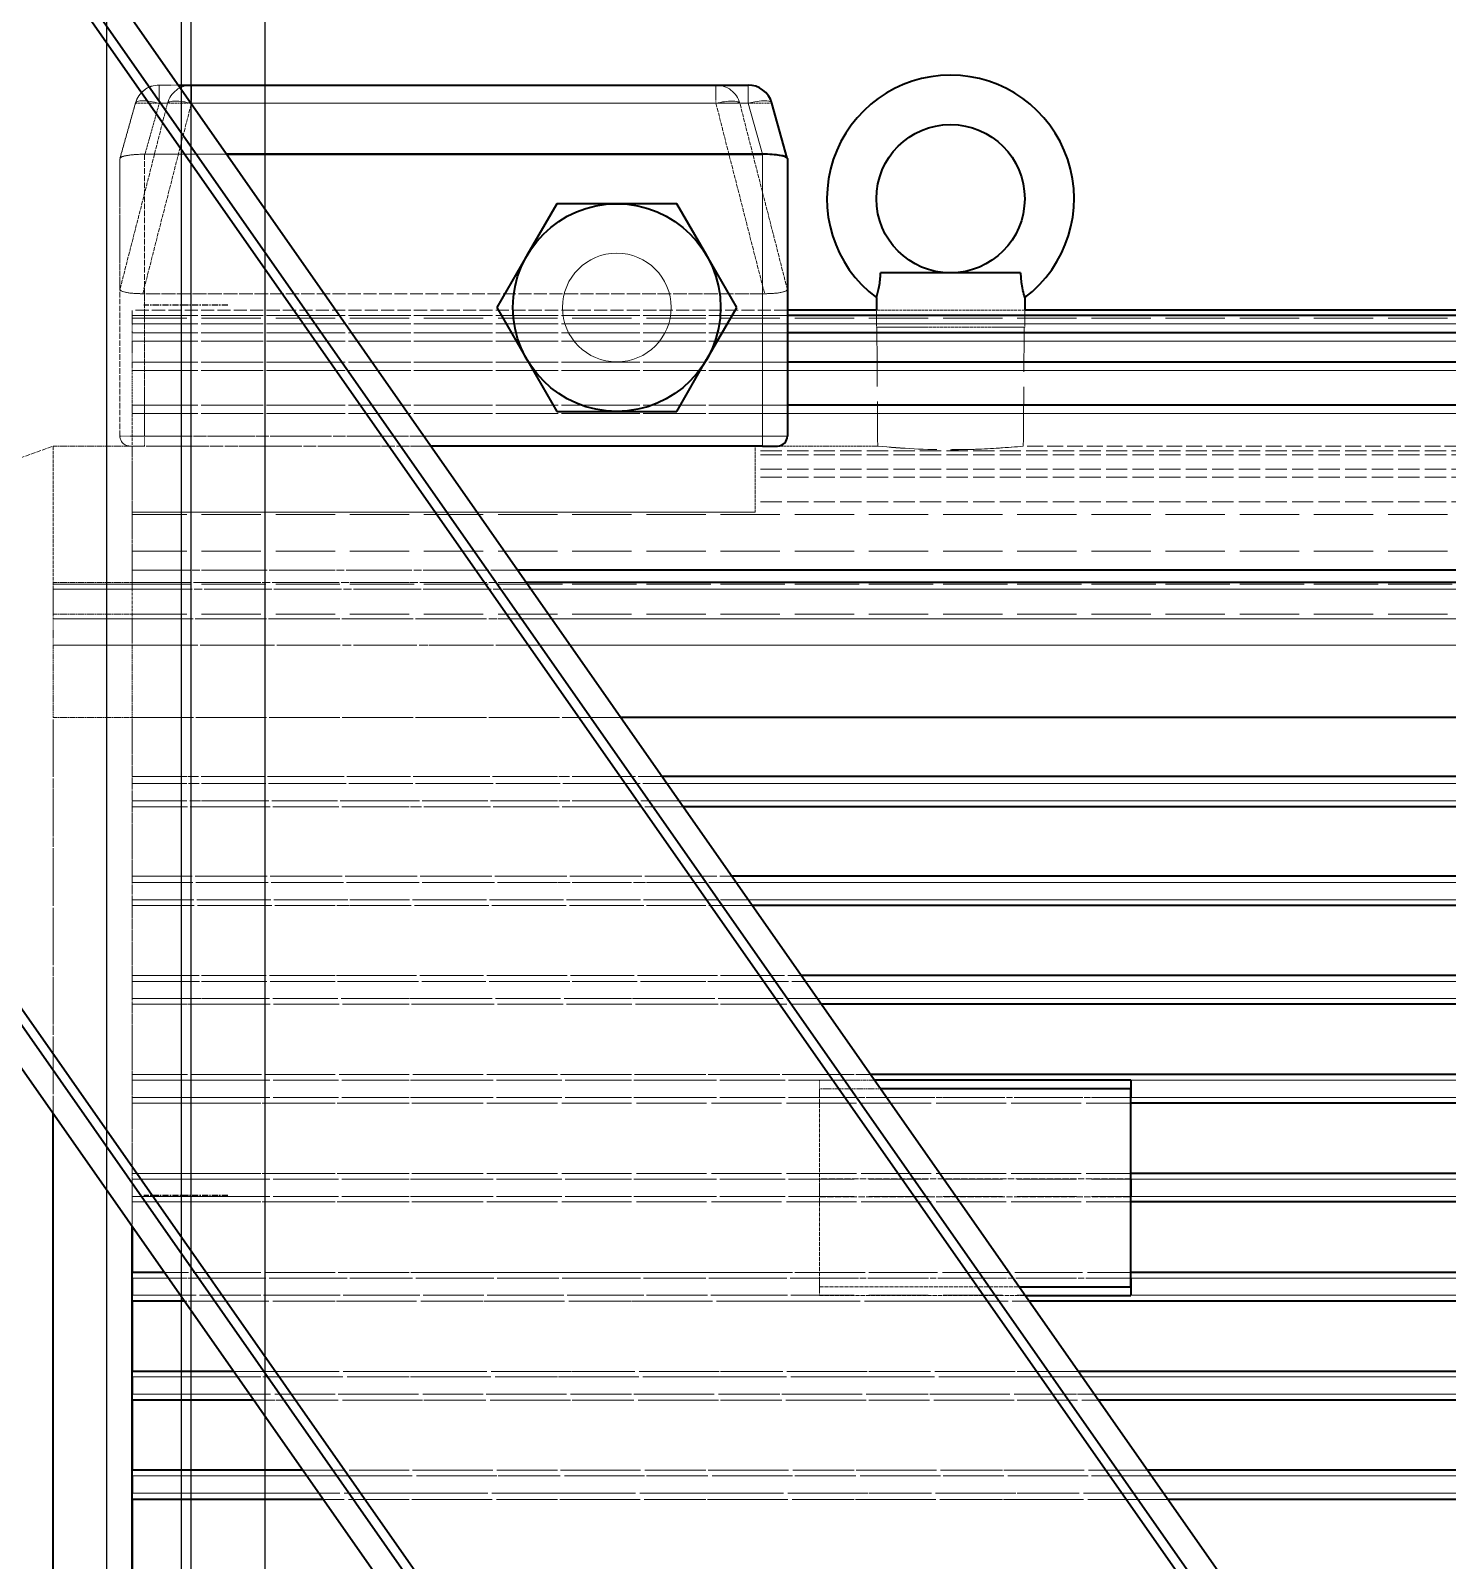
# Model space of a CAD drawing. Header units: millimetres. Extents: x 2408 to 34521, y 2746 to 25454.
# Drawn here: x 14967.6 to 15254.2, y 11499.1 to 11808.5 of the extents above; entities that cross this region are included whole.
import ezdxf

# ---------------------------------------------------------------- set-up
doc = ezdxf.new("R2010")
doc.units = ezdxf.units.MM
doc.linetypes.add('CENTER', pattern=[2, 1.25, -0.25, 0.25, -0.25])
doc.linetypes.add('DASHED', pattern=[15, 12, -3])
doc.layers.add('center', color=1, linetype='CENTER')

# ---------------------------------------------------------------- blocks, each defined once
blk = doc.blocks.new('A$C637D7238')
at = {"color": 7, "lineweight": 35}
for p, q in [((1435.36, 260), (985, 903.19)), ((1429.26, 260), (985, 894.47)), ((1426.91, 260), (985, 891.12)), ((1272.9, 260), (985, 671.17)), ((1270.56, 260), (985, 667.82)), ((1264.45, 260), (985, 659.1))]:
    blk.add_line(p, q, dxfattribs=at)
at = {"color": 7, "linetype": 'DASHED', "lineweight": 13}
for p, q in [((1429.26, 260), (985, 894.47)), ((1426.91, 260), (985, 891.12)), ((1434.15, 688.9), (1093.15, 688.9)), ((1434.15, 688.37), (1093.15, 688.37)), ((1434.15, 688.37), (1093.15, 688.37)), ((1434.15, 687.23), (1093.15, 687.23)), ((1434.15, 687.23), (1093.15, 687.23)), ((1434.15, 687.23), (1093.15, 687.23)), ((1434.15, 685.43), (1093.15, 685.43)), ((1434.15, 683.76), (1093.15, 683.76)), ((1434.15, 683.76), (1093.15, 683.76)), ((1434.15, 683.76), (1093.15, 683.76)), ((1434.15, 679.48), (1093.15, 679.48)), ((1434.15, 677.81), (1093.15, 677.81)), ((1434.15, 677.81), (1093.15, 677.81)), ((1434.15, 677.81), (1093.15, 677.81)), ((1272.9, 260), (985, 671.17)), ((1434.15, 670.78), (1093.15, 670.78)), ((1434.15, 669.11), (1093.15, 669.11)), ((1434.15, 669.11), (1093.15, 669.11)), ((1434.15, 669.11), (1093.15, 669.11)), ((1270.56, 260), (985, 667.82)), ((1434.15, 648.66), (1093.15, 648.66)), ((1434.15, 648.66), (1093.15, 648.66)), ((1434.15, 641.25), (1093.15, 641.25)), ((1434.15, 641.25), (1093.15, 641.25)), ((1434.15, 637.4), (1093.15, 637.4)), ((1434.15, 634.96), (1093.15, 634.96)), ((1434.15, 634.58), (1093.15, 634.58)), ((1093.15, 634.58), (1434.15, 634.58)), ((1093.15, 633.59), (1434.15, 633.59)), ((1434.15, 628.54), (1093.15, 628.54)), ((1434.15, 628.54), (1093.15, 628.54)), ((1434.15, 627.6), (1093.15, 627.6)), ((1093.15, 622.24), (1434.15, 622.24)), ((1434.15, 607.65), (1093.15, 607.65)), ((1434.15, 595.68), (1093.15, 595.68)), ((1434.15, 594.29), (1093.15, 594.29)), ((1434.15, 590.8), (1093.15, 590.8)), ((1434.15, 589.58), (1093.15, 589.58)), ((1434.15, 575.56), (1093.15, 575.56)), ((1434.15, 574.29), (1093.15, 574.29)), ((1434.15, 570.8), (1093.15, 570.8)), ((1434.15, 569.64), (1093.15, 569.64)), ((1434.15, 555.49), (1093.15, 555.49)), ((1434.15, 554.29), (1093.15, 554.29)), ((1434.15, 550.8), (1093.15, 550.8)), ((1434.15, 549.67), (1093.15, 549.67)), ((1434.15, 535.45), (1093.15, 535.45)), ((1434.15, 534.29), (1093.15, 534.29)), ((1434.15, 530.8), (1093.15, 530.8)), ((1434.15, 529.67), (1093.15, 529.67)), ((1434.15, 515.42), (1093.15, 515.42)), ((1434.15, 514.29), (1093.15, 514.29)), ((1434.15, 510.8), (1093.15, 510.8)), ((1434.15, 509.67), (1093.15, 509.67)), ((1434.15, 495.41), (1093.15, 495.41)), ((1434.15, 494.29), (1093.15, 494.29)), ((1434.15, 490.8), (1093.15, 490.8)), ((1434.15, 489.64), (1093.15, 489.64)), ((1434.15, 475.42), (1093.15, 475.42)), ((1434.15, 474.29), (1093.15, 474.29)), ((1434.15, 470.8), (1093.15, 470.8)), ((1434.15, 469.59), (1093.15, 469.59)), ((1434.15, 455.45), (1093.15, 455.45)), ((1434.15, 454.29), (1093.15, 454.29)), ((1434.15, 450.8), (1093.15, 450.8)), ((1434.15, 449.52), (1093.15, 449.52))]:
    blk.add_line(p, q, dxfattribs=at)
at = {"color": 7, "linetype": 'DASHED', "lineweight": 13, "ltscale": 0.006176}
for p, q in [((1098.61, 731.84), (1098.61, 735.54)), ((1105.1, 731.84), (1105.1, 735.54)), ((1211.2, 731.84), (1211.2, 735.54))]:
    blk.add_line(p, q, dxfattribs=at)
at = {"color": 7, "linetype": 'DASHED', "lineweight": 13, "ltscale": 0.006297}
blk.add_line((1098.61, 735.54), (1102.38, 735.54), dxfattribs=at)
at = {"color": 7, "lineweight": 35, "ltscale": 0.192185}
blk.add_line((1102.38, 735.54), (1217.69, 735.54), dxfattribs=at)
at = {"color": 7, "lineweight": 13, "ltscale": 0.006176}
blk.add_line((1217.69, 731.84), (1217.69, 735.54), dxfattribs=at)
at = {"color": 7, "linetype": 'DASHED', "lineweight": 13, "ltscale": 0.019295}
for p, q in [((1090.65, 720.69), (1093.78, 731.84)), ((1222.52, 731.84), (1225.65, 720.69))]:
    blk.add_line(p, q, dxfattribs=at)
at = {"color": 7, "linetype": 'DASHED', "lineweight": 13, "ltscale": 0.064775}
for p, q in [((1100.27, 731.84), (1090.65, 694.18)), ((1225.65, 694.18), (1216.03, 731.84))]:
    blk.add_line(p, q, dxfattribs=at)
at = {"color": 7, "linetype": 'DASHED', "lineweight": 13, "ltscale": 0.019325}
blk.add_line((1090.66, 720.73), (1093.79, 731.9), dxfattribs=at)
at = {"color": 7, "linetype": 'DASHED', "lineweight": 13, "ltscale": 0.010821}
for p, q in [((1093.78, 731.84), (1100.27, 731.84)), ((1216.03, 731.84), (1222.52, 731.84))]:
    blk.add_line(p, q, dxfattribs=at)
at = {"color": 7, "linetype": 'DASHED', "lineweight": 13, "ltscale": 0.06624}
for p, q in [((1095.26, 693.33), (1105.1, 731.84)), ((1211.2, 731.84), (1221.04, 693.33))]:
    blk.add_line(p, q, dxfattribs=at)
at = {"color": 7, "linetype": 'DASHED', "lineweight": 13, "ltscale": 0.017821}
blk.add_line((1098.61, 731.84), (1095.71, 721.54), dxfattribs=at)
at = {"color": 7, "linetype": 'DASHED', "lineweight": 13, "ltscale": 0.010622}
blk.add_line((1104.98, 731.84), (1098.61, 731.84), dxfattribs=at)
at = {"color": 7, "lineweight": 13, "ltscale": 0.18786}
blk.add_line((1217.69, 731.84), (1104.98, 731.84), dxfattribs=at)
at = {"color": 7, "linetype": 'DASHED', "lineweight": 13, "ltscale": 0.17684}
blk.add_line((1105.1, 731.84), (1211.2, 731.84), dxfattribs=at)
at = {"color": 7, "lineweight": 13, "ltscale": 0.017821}
blk.add_line((1220.59, 721.54), (1217.69, 731.84), dxfattribs=at)
at = {"color": 7, "lineweight": 35, "ltscale": 0.019325}
blk.add_line((1225.64, 720.73), (1222.51, 731.9), dxfattribs=at)
at = {"color": 7, "linetype": 'DASHED', "lineweight": 13, "ltscale": 0.095}
blk.add_line((1095.65, 721.54), (1095.65, 664.54), dxfattribs=at)
at = {"color": 7, "linetype": 'DASHED', "lineweight": 13, "ltscale": 0.027561}
blk.add_line((1095.65, 721.54), (1112.19, 721.54), dxfattribs=at)
at = {"color": 7, "linetype": 'DASHED', "lineweight": 13, "ltscale": 0.027455}
blk.add_line((1112.19, 721.54), (1095.71, 721.54), dxfattribs=at)
at = {"color": 7, "lineweight": 35, "ltscale": 0.180772}
blk.add_line((1112.19, 721.54), (1220.65, 721.54), dxfattribs=at)
at = {"color": 7, "lineweight": 35, "ltscale": 0.180666}
blk.add_line((1220.59, 721.54), (1112.19, 721.54), dxfattribs=at)
at = {"color": 7, "lineweight": 13, "ltscale": 0.095}
blk.add_line((1220.65, 664.54), (1220.65, 721.54), dxfattribs=at)
at = {"color": 7, "linetype": 'DASHED', "lineweight": 13, "ltscale": 0.044182}
blk.add_line((1090.65, 694.18), (1090.65, 720.69), dxfattribs=at)
at = {"color": 7, "linetype": 'DASHED', "lineweight": 13, "ltscale": 0.09353}
blk.add_line((1090.65, 664.54), (1090.65, 720.66), dxfattribs=at)
at = {"color": 7, "lineweight": 35, "ltscale": 5.01633e-05}
blk.add_line((1225.65, 720.69), (1225.65, 720.66), dxfattribs=at)
at = {"color": 7, "lineweight": 35, "ltscale": 0.09353}
blk.add_line((1225.65, 720.66), (1225.65, 664.54), dxfattribs=at)
at = {"color": 7, "linetype": 'DASHED', "lineweight": 13, "ltscale": 0.044132}
blk.add_line((1225.65, 720.66), (1225.65, 694.18), dxfattribs=at)
at = {"color": 7, "lineweight": 35, "ltscale": 0.020207}
for p, q in [((1179.03, 711.54), (1172.96, 701.04)), ((1191.15, 711.54), (1179.03, 711.54)), ((1203.27, 711.54), (1191.15, 711.54)), ((1172.96, 701.04), (1166.9, 690.54)), ((1166.9, 690.54), (1172.96, 680.04)), ((1172.96, 680.04), (1179.03, 669.54))]:
    blk.add_line(p, q, dxfattribs=at)
at = {"color": 7, "lineweight": 35, "ltscale": 0.020181}
for p, q in [((1209.33, 701.06), (1203.27, 711.54)), ((1215.4, 690.54), (1209.34, 701.03))]:
    blk.add_line(p, q, dxfattribs=at)
at = {"color": 7, "linetype": 'DASHED', "lineweight": 13, "ltscale": 2.6237e-05}
for p, q in [((1209.34, 701.04), (1209.33, 701.06)), ((1209.34, 701.03), (1209.34, 701.04))]:
    blk.add_line(p, q, dxfattribs=at)
at = {"color": 7, "lineweight": 35, "ltscale": 0.047186}
blk.add_line((1272.81, 697.54), (1244.49, 697.54), dxfattribs=at)
at = {"color": 7, "linetype": 'DASHED', "lineweight": 13, "ltscale": 0.209645}
blk.add_line((1221.04, 693.33), (1095.26, 693.33), dxfattribs=at)
at = {"color": 7, "linetype": 'DASHED', "lineweight": 13, "ltscale": 0.208333}
for p, q in [((1220.65, 693.33), (1095.65, 693.33)), ((1220.65, 664.54), (1095.65, 664.54))]:
    blk.add_line(p, q, dxfattribs=at)
at = {"color": 7, "linetype": 'DASHED', "lineweight": 13, "ltscale": 0.04798}
for p, q in [((1095.65, 664.54), (1095.65, 693.33)), ((1220.65, 693.33), (1220.65, 664.54))]:
    blk.add_line(p, q, dxfattribs=at)
at = {"color": 7, "linetype": 'DASHED', "lineweight": 13, "ltscale": 0.001903}
blk.add_line((1093.15, 690.04), (1093.15, 688.9), dxfattribs=at)
at = {"color": 7, "linetype": 'DASHED', "lineweight": 13, "ltscale": 0.220833}
for p, q in [((1225.65, 690.04), (1093.15, 690.04)), ((1225.65, 688.9), (1093.15, 688.9)), ((1225.65, 687.23), (1093.15, 687.23)), ((1225.65, 685.43), (1093.15, 685.43)), ((1225.65, 683.76), (1093.15, 683.76)), ((1225.65, 679.48), (1093.15, 679.48)), ((1225.65, 677.81), (1093.15, 677.81)), ((1225.65, 670.78), (1093.15, 670.78)), ((1225.65, 669.11), (1093.15, 669.11))]:
    blk.add_line(p, q, dxfattribs=at)
at = {"color": 7, "lineweight": 35, "ltscale": 0.02016}
for p, q in [((1209.35, 680.07), (1215.4, 690.54)), ((1203.27, 669.54), (1209.32, 680.02))]:
    blk.add_line(p, q, dxfattribs=at)
at = {"color": 7, "lineweight": 35, "ltscale": 0.03}
blk.add_line((1243.65, 690.04), (1225.65, 690.04), dxfattribs=at)
at = {"color": 7, "lineweight": 35, "ltscale": 0.004166}
for p, q in [((1243.65, 692.54), (1243.65, 690.04)), ((1273.65, 692.54), (1273.65, 690.04))]:
    blk.add_line(p, q, dxfattribs=at)
at = {"color": 7, "linetype": 'DASHED', "lineweight": 13, "ltscale": 0.05}
for p, q in [((1273.65, 690.04), (1243.65, 690.04)), ((1273.65, 686.54), (1243.65, 686.54))]:
    blk.add_line(p, q, dxfattribs=at)
at = {"color": 7, "linetype": 'DASHED', "lineweight": 13, "ltscale": 0.005833}
for p, q in [((1243.65, 690.04), (1243.65, 686.54)), ((1273.65, 690.04), (1273.65, 686.54))]:
    blk.add_line(p, q, dxfattribs=at)
at = {"color": 7, "lineweight": 35, "ltscale": 0.2675}
blk.add_line((1434.15, 690.04), (1273.65, 690.04), dxfattribs=at)
at = {"color": 7, "linetype": 'DASHED', "lineweight": 13, "ltscale": 0.002789}
for p, q in [((1093.15, 688.9), (1093.15, 687.23)), ((1093.15, 685.43), (1093.15, 683.76)), ((1093.15, 679.48), (1093.15, 677.81))]:
    blk.add_line(p, q, dxfattribs=at)
at = {"color": 7, "linetype": 'DASHED', "lineweight": 13, "ltscale": 0.002995}
blk.add_line((1093.15, 685.43), (1093.15, 687.23), dxfattribs=at)
at = {"color": 7, "lineweight": 35, "ltscale": 0.3475}
for p, q in [((1434.15, 688.9), (1225.65, 688.9)), ((1434.15, 685.43), (1225.65, 685.43)), ((1434.15, 679.48), (1225.65, 679.48)), ((1434.15, 670.78), (1225.65, 670.78))]:
    blk.add_line(p, q, dxfattribs=at)
at = {"color": 7, "lineweight": 13, "ltscale": 0.3475}
for p, q in [((1434.15, 687.23), (1225.65, 687.23)), ((1434.15, 683.76), (1225.65, 683.76)), ((1434.15, 677.81), (1225.65, 677.81)), ((1434.15, 669.11), (1225.65, 669.11))]:
    blk.add_line(p, q, dxfattribs=at)
at = {"color": 7, "linetype": 'DASHED', "lineweight": 13, "ltscale": 0.007121}
blk.add_line((1093.15, 679.48), (1093.15, 683.76), dxfattribs=at)
at = {"color": 7, "linetype": 'DASHED', "lineweight": 13, "ltscale": 0.049627}
blk.add_line((1273.54, 686.54), (1243.76, 686.54), dxfattribs=at)
at = {"color": 7, "linetype": 'DASHED', "lineweight": 13, "ltscale": 0.011718}
blk.add_line((1093.15, 670.78), (1093.15, 677.81), dxfattribs=at)
at = {"color": 7, "linetype": 'DASHED', "lineweight": 13, "ltscale": 4.76479e-05}
blk.add_line((1209.32, 680.02), (1209.34, 680.04), dxfattribs=at)
at = {"color": 7, "linetype": 'DASHED', "lineweight": 13, "ltscale": 4.76001e-05}
blk.add_line((1209.34, 680.04), (1209.35, 680.07), dxfattribs=at)
at = {"color": 7, "linetype": 'DASHED', "lineweight": 13, "ltscale": 0.00279}
blk.add_line((1093.15, 670.78), (1093.15, 669.11), dxfattribs=at)
at = {"color": 7, "linetype": 'DASHED', "lineweight": 13, "ltscale": 0.052845}
blk.add_line((1093.15, 637.4), (1093.15, 669.11), dxfattribs=at)
at = {"color": 7, "lineweight": 35, "ltscale": 0.020167}
for p, q in [((1179.03, 669.54), (1191.13, 669.54)), ((1191.17, 669.54), (1203.27, 669.54))]:
    blk.add_line(p, q, dxfattribs=at)
at = {"color": 7, "linetype": 'DASHED', "lineweight": 13, "ltscale": 3.98636e-05}
for p, q in [((1191.13, 669.54), (1191.15, 669.54)), ((1191.15, 669.54), (1191.17, 669.54))]:
    blk.add_line(p, q, dxfattribs=at)
at = {"color": 7, "linetype": 'DASHED', "lineweight": 13, "ltscale": 0.079883}
blk.add_line((1032.15, 646.04), (1077.15, 662.54), dxfattribs=at)
at = {"color": 7, "linetype": 'DASHED', "lineweight": 13, "ltscale": 0.056672}
blk.add_line((1077.15, 628.54), (1077.15, 662.54), dxfattribs=at)
at = {"color": 7, "linetype": 'DASHED', "lineweight": 13, "ltscale": 0.026667}
for p, q in [((1077.15, 662.54), (1093.15, 662.54)), ((1077.15, 634.96), (1093.15, 634.96)), ((1077.15, 634.96), (1093.15, 634.96)), ((1093.15, 634.58), (1077.15, 634.58)), ((1077.15, 634.58), (1093.15, 634.58)), ((1077.15, 633.59), (1093.15, 633.59)), ((1093.15, 633.59), (1077.15, 633.59)), ((1077.15, 628.54), (1093.15, 628.54)), ((1077.15, 628.54), (1093.15, 628.54)), ((1093.15, 627.6), (1077.15, 627.6)), ((1077.15, 627.6), (1093.15, 627.6)), ((1077.15, 622.24), (1093.15, 622.24)), ((1093.15, 622.24), (1077.15, 622.24)), ((1077.15, 607.65), (1093.15, 607.65)), ((1077.15, 607.65), (1093.15, 607.65))]:
    blk.add_line(p, q, dxfattribs=at)
at = {"color": 7, "linetype": 'DASHED', "lineweight": 13, "ltscale": 0.008333}
for p, q in [((1095.65, 664.54), (1090.65, 664.54)), ((1095.65, 664.54), (1090.65, 664.54)), ((1225.65, 664.54), (1220.65, 664.54))]:
    blk.add_line(p, q, dxfattribs=at)
at = {"color": 7, "linetype": 'DASHED', "lineweight": 13, "ltscale": 0.005}
blk.add_line((1092.65, 662.54), (1095.65, 662.54), dxfattribs=at)
at = {"color": 7, "linetype": 'DASHED', "lineweight": 13, "ltscale": 0.048257}
blk.add_line((1093.15, 633.59), (1093.15, 662.54), dxfattribs=at)
at = {"color": 7, "linetype": 'DASHED', "lineweight": 13, "ltscale": 0.21}
for p, q in [((1093.15, 662.54), (1219.15, 662.54)), ((1093.15, 649.14), (1219.15, 649.14)), ((1219.15, 649.14), (1093.15, 649.14))]:
    blk.add_line(p, q, dxfattribs=at)
at = {"color": 7, "linetype": 'DASHED', "lineweight": 13, "ltscale": 0.094081}
blk.add_line((1095.65, 664.54), (1152.1, 664.54), dxfattribs=at)
at = {"color": 7, "linetype": 'DASHED', "lineweight": 13, "ltscale": 0.003333}
for p, q in [((1095.65, 664.54), (1095.65, 662.54)), ((1095.65, 664.54), (1095.65, 662.54)), ((1220.65, 664.54), (1220.65, 662.54))]:
    blk.add_line(p, q, dxfattribs=at)
at = {"color": 7, "linetype": 'DASHED', "lineweight": 13, "ltscale": 0.096415}
blk.add_line((1153.5, 662.54), (1095.65, 662.54), dxfattribs=at)
at = {"color": 7, "lineweight": 13, "ltscale": 0.114252}
blk.add_line((1152.1, 664.54), (1220.65, 664.54), dxfattribs=at)
at = {"color": 7, "lineweight": 35, "ltscale": 0.111918}
blk.add_line((1220.65, 662.54), (1153.5, 662.54), dxfattribs=at)
at = {"color": 7, "linetype": 'DASHED', "lineweight": 13, "ltscale": 0.022334}
blk.add_line((1219.15, 662.54), (1219.15, 649.14), dxfattribs=at)
at = {"color": 7, "linetype": 'DASHED', "lineweight": 13, "ltscale": 0.041298}
blk.add_line((1243.93, 662.52), (1219.15, 662.52), dxfattribs=at)
blk.add_line((1243.93, 662.52), (1219.15, 662.52), dxfattribs=at)
at = {"color": 7, "lineweight": 13, "ltscale": 0.003333}
blk.add_line((1220.65, 664.54), (1220.65, 662.54), dxfattribs=at)
at = {"color": 7, "lineweight": 13, "ltscale": 0.008333}
blk.add_line((1225.65, 664.54), (1220.65, 664.54), dxfattribs=at)
at = {"color": 7, "lineweight": 35, "ltscale": 0.005}
blk.add_line((1220.65, 662.54), (1223.65, 662.54), dxfattribs=at)
at = {"color": 7, "linetype": 'DASHED', "lineweight": 13, "ltscale": 0.267964}
blk.add_line((1434.15, 662.52), (1273.37, 662.52), dxfattribs=at)
blk.add_line((1434.15, 662.52), (1273.37, 662.52), dxfattribs=at)
at = {"color": 7, "linetype": 'DASHED', "lineweight": 13, "ltscale": 0.358333}
for p, q in [((1434.15, 661.56), (1219.15, 661.56)), ((1434.15, 661.56), (1219.15, 661.56)), ((1434.15, 660.78), (1219.15, 660.78)), ((1434.15, 660.78), (1219.15, 660.78)), ((1434.15, 657.88), (1219.15, 657.88)), ((1434.15, 657.88), (1219.15, 657.88)), ((1434.15, 656.26), (1219.15, 656.26)), ((1434.15, 656.26), (1219.15, 656.26)), ((1434.15, 651.25), (1219.15, 651.25)), ((1434.15, 651.25), (1219.15, 651.25))]:
    blk.add_line(p, q, dxfattribs=at)
at = {"color": 7, "linetype": 'DASHED', "lineweight": 13, "ltscale": 0.004057}
blk.add_line((1093.15, 637.4), (1093.15, 634.97), dxfattribs=at)
at = {"color": 7, "linetype": 'DASHED', "lineweight": 13, "ltscale": 0.129925}
blk.add_line((1171.11, 637.4), (1093.15, 637.4), dxfattribs=at)
at = {"color": 7, "lineweight": 35, "ltscale": 0.438408}
blk.add_line((1434.15, 637.4), (1171.11, 637.4), dxfattribs=at)
at = {"color": 7, "linetype": 'DASHED', "lineweight": 13, "ltscale": 0.002293}
for p, q in [((1077.15, 634.96), (1077.15, 633.59)), ((1093.15, 633.59), (1093.15, 634.96)), ((1093.15, 634.96), (1093.15, 633.59))]:
    blk.add_line(p, q, dxfattribs=at)
at = {"color": 7, "linetype": 'DASHED', "lineweight": 13, "ltscale": 0.132766}
blk.add_line((1172.81, 634.96), (1093.15, 634.96), dxfattribs=at)
at = {"color": 7, "lineweight": 35, "ltscale": 0.435567}
blk.add_line((1434.15, 634.96), (1172.81, 634.96), dxfattribs=at)
at = {"color": 7, "linetype": 'DASHED', "lineweight": 13, "ltscale": 0.009989}
for p, q in [((1077.15, 633.59), (1077.15, 627.6)), ((1093.15, 633.59), (1093.15, 627.6)), ((1093.15, 633.59), (1093.15, 627.6))]:
    blk.add_line(p, q, dxfattribs=at)
at = {"color": 7, "linetype": 'DASHED', "lineweight": 13, "ltscale": 0.134372}
blk.add_line((1173.77, 633.59), (1093.15, 633.59), dxfattribs=at)
at = {"color": 7, "lineweight": 13, "ltscale": 0.433961}
blk.add_line((1434.15, 633.59), (1173.77, 633.59), dxfattribs=at)
at = {"color": 7, "linetype": 'DASHED', "lineweight": 13, "ltscale": 0.005741}
for p, q in [((1077.15, 627.6), (1077.15, 624.15)), ((1093.15, 624.15), (1093.15, 627.6)), ((1093.15, 627.6), (1093.15, 624.15))]:
    blk.add_line(p, q, dxfattribs=at)
at = {"color": 7, "linetype": 'DASHED', "lineweight": 13, "ltscale": 0.141366}
blk.add_line((1093.15, 627.6), (1177.97, 627.6), dxfattribs=at)
at = {"color": 7, "lineweight": 13, "ltscale": 0.426967}
blk.add_line((1177.97, 627.6), (1434.15, 627.6), dxfattribs=at)
at = {"color": 7, "linetype": 'DASHED', "lineweight": 13, "ltscale": 0.003189}
for p, q in [((1077.15, 624.15), (1077.15, 622.24)), ((1093.15, 622.24), (1093.15, 624.15)), ((1093.15, 624.15), (1093.15, 622.24))]:
    blk.add_line(p, q, dxfattribs=at)
at = {"color": 7, "linetype": 'DASHED', "lineweight": 13, "ltscale": 0.024318}
for p, q in [((1077.15, 607.65), (1077.15, 622.24)), ((1093.15, 607.65), (1093.15, 622.24)), ((1093.15, 607.65), (1093.15, 622.24))]:
    blk.add_line(p, q, dxfattribs=at)
at = {"color": 7, "linetype": 'DASHED', "lineweight": 13, "ltscale": 0.147619}
blk.add_line((1181.72, 622.24), (1093.15, 622.24), dxfattribs=at)
at = {"color": 7, "lineweight": 13, "ltscale": 0.420714}
blk.add_line((1434.15, 622.24), (1181.72, 622.24), dxfattribs=at)
at = {"color": 7, "linetype": 'DASHED', "lineweight": 13, "ltscale": 0.158506}
for p, q in [((1077.15, 512.54), (1077.15, 607.65)), ((1093.15, 512.54), (1093.15, 607.65)), ((1077.15, 417.44), (1077.15, 512.54))]:
    blk.add_line(p, q, dxfattribs=at)
at = {"color": 7, "linetype": 'DASHED', "lineweight": 13, "ltscale": 0.133581}
blk.add_line((1077.15, 527.5), (1077.15, 607.65), dxfattribs=at)
at = {"color": 7, "linetype": 'DASHED', "lineweight": 13, "ltscale": 0.019951}
blk.add_line((1093.15, 607.65), (1093.15, 595.68), dxfattribs=at)
at = {"color": 7, "linetype": 'DASHED', "lineweight": 13, "ltscale": 0.164646}
blk.add_line((1191.94, 607.65), (1093.15, 607.65), dxfattribs=at)
at = {"color": 7, "lineweight": 35, "ltscale": 0.403687}
blk.add_line((1434.15, 607.65), (1191.94, 607.65), dxfattribs=at)
at = {"color": 7, "linetype": 'DASHED', "lineweight": 13, "ltscale": 0.002307}
blk.add_line((1093.15, 594.29), (1093.15, 595.68), dxfattribs=at)
at = {"color": 7, "linetype": 'DASHED', "lineweight": 13, "ltscale": 0.178617}
blk.add_line((1200.32, 595.68), (1093.15, 595.68), dxfattribs=at)
at = {"color": 7, "linetype": 'DASHED', "lineweight": 13, "ltscale": 0.002914}
for p, q in [((1093.15, 594.29), (1093.15, 592.54)), ((1093.15, 592.54), (1093.15, 590.8)), ((1093.15, 574.29), (1093.15, 572.54)), ((1093.15, 572.54), (1093.15, 570.8)), ((1093.15, 554.29), (1093.15, 552.54)), ((1093.15, 552.54), (1093.15, 550.8)), ((1093.15, 534.29), (1093.15, 532.54)), ((1093.15, 532.54), (1093.15, 530.8)), ((1232.15, 532.54), (1232.15, 534.29)), ((1232.15, 530.8), (1232.15, 532.54)), ((1093.15, 514.29), (1093.15, 512.54)), ((1232.15, 512.54), (1232.15, 514.29)), ((1093.15, 512.54), (1093.15, 510.8)), ((1232.15, 510.8), (1232.15, 512.54)), ((1232.15, 492.54), (1232.15, 494.29)), ((1232.15, 490.8), (1232.15, 492.54))]:
    blk.add_line(p, q, dxfattribs=at)
at = {"color": 7, "linetype": 'DASHED', "lineweight": 13, "ltscale": 0.180232}
blk.add_line((1201.29, 594.29), (1093.15, 594.29), dxfattribs=at)
at = {"color": 7, "lineweight": 35, "ltscale": 0.389717}
blk.add_line((1434.15, 595.68), (1200.32, 595.68), dxfattribs=at)
at = {"color": 7, "lineweight": 13, "ltscale": 0.388101}
blk.add_line((1434.15, 594.29), (1201.29, 594.29), dxfattribs=at)
at = {"color": 7, "linetype": 'DASHED', "lineweight": 13, "ltscale": 0.002027}
blk.add_line((1093.15, 589.58), (1093.15, 590.8), dxfattribs=at)
at = {"color": 7, "linetype": 'DASHED', "lineweight": 13, "ltscale": 0.184313}
blk.add_line((1203.74, 590.8), (1093.15, 590.8), dxfattribs=at)
at = {"color": 7, "linetype": 'DASHED', "lineweight": 13, "ltscale": 0.023358}
blk.add_line((1093.15, 589.58), (1093.15, 575.56), dxfattribs=at)
at = {"color": 7, "linetype": 'DASHED', "lineweight": 13, "ltscale": 0.185732}
blk.add_line((1204.59, 589.58), (1093.15, 589.58), dxfattribs=at)
at = {"color": 7, "lineweight": 13, "ltscale": 0.384021}
blk.add_line((1434.15, 590.8), (1203.74, 590.8), dxfattribs=at)
at = {"color": 7, "lineweight": 35, "ltscale": 0.382601}
blk.add_line((1434.15, 589.58), (1204.59, 589.58), dxfattribs=at)
at = {"color": 7, "linetype": 'DASHED', "lineweight": 13, "ltscale": 0.002121}
blk.add_line((1093.15, 574.29), (1093.15, 575.56), dxfattribs=at)
at = {"color": 7, "linetype": 'DASHED', "lineweight": 13, "ltscale": 0.202087}
blk.add_line((1214.4, 575.56), (1093.15, 575.56), dxfattribs=at)
at = {"color": 7, "lineweight": 35, "ltscale": 0.366246}
blk.add_line((1434.15, 575.56), (1214.4, 575.56), dxfattribs=at)
at = {"color": 7, "linetype": 'DASHED', "lineweight": 13, "ltscale": 0.203572}
blk.add_line((1215.29, 574.29), (1093.15, 574.29), dxfattribs=at)
at = {"color": 7, "lineweight": 13, "ltscale": 0.364761}
blk.add_line((1434.15, 574.29), (1215.29, 574.29), dxfattribs=at)
at = {"color": 7, "linetype": 'DASHED', "lineweight": 13, "ltscale": 0.001933}
blk.add_line((1093.15, 569.64), (1093.15, 570.8), dxfattribs=at)
at = {"color": 7, "linetype": 'DASHED', "lineweight": 13, "ltscale": 0.207653}
blk.add_line((1217.74, 570.8), (1093.15, 570.8), dxfattribs=at)
at = {"color": 7, "linetype": 'DASHED', "lineweight": 13, "ltscale": 0.023573}
blk.add_line((1093.15, 569.64), (1093.15, 555.49), dxfattribs=at)
at = {"color": 7, "linetype": 'DASHED', "lineweight": 13, "ltscale": 0.209006}
blk.add_line((1218.55, 569.64), (1093.15, 569.64), dxfattribs=at)
at = {"color": 7, "lineweight": 13, "ltscale": 0.36068}
blk.add_line((1434.15, 570.8), (1217.74, 570.8), dxfattribs=at)
at = {"color": 7, "lineweight": 35, "ltscale": 0.359327}
blk.add_line((1434.15, 569.64), (1218.55, 569.64), dxfattribs=at)
at = {"color": 7, "linetype": 'DASHED', "lineweight": 13, "ltscale": 0.002}
blk.add_line((1093.15, 554.29), (1093.15, 555.49), dxfattribs=at)
at = {"color": 7, "linetype": 'DASHED', "lineweight": 13, "ltscale": 0.225512}
blk.add_line((1228.46, 555.49), (1093.15, 555.49), dxfattribs=at)
at = {"color": 7, "linetype": 'DASHED', "lineweight": 13, "ltscale": 0.226913}
blk.add_line((1229.3, 554.29), (1093.15, 554.29), dxfattribs=at)
at = {"color": 7, "lineweight": 35, "ltscale": 0.342822}
blk.add_line((1434.15, 555.49), (1228.46, 555.49), dxfattribs=at)
at = {"color": 7, "lineweight": 13, "ltscale": 0.341421}
blk.add_line((1434.15, 554.29), (1229.3, 554.29), dxfattribs=at)
at = {"color": 7, "linetype": 'DASHED', "lineweight": 13, "ltscale": 0.001883}
blk.add_line((1093.15, 549.67), (1093.15, 550.8), dxfattribs=at)
at = {"color": 7, "linetype": 'DASHED', "lineweight": 13, "ltscale": 0.230993}
blk.add_line((1231.75, 550.8), (1093.15, 550.8), dxfattribs=at)
at = {"color": 7, "lineweight": 13, "ltscale": 0.33734}
blk.add_line((1434.15, 550.8), (1231.75, 550.8), dxfattribs=at)
at = {"color": 7, "linetype": 'DASHED', "lineweight": 13, "ltscale": 0.023698}
blk.add_line((1093.15, 549.67), (1093.15, 535.45), dxfattribs=at)
at = {"color": 7, "linetype": 'DASHED', "lineweight": 13, "ltscale": 0.232312}
blk.add_line((1232.54, 549.67), (1093.15, 549.67), dxfattribs=at)
at = {"color": 7, "lineweight": 35, "ltscale": 0.336022}
blk.add_line((1434.15, 549.67), (1232.54, 549.67), dxfattribs=at)
at = {"color": 7, "linetype": 'DASHED', "lineweight": 13, "ltscale": 0.248905}
blk.add_line((1242.49, 535.45), (1093.15, 535.45), dxfattribs=at)
at = {"color": 7, "linetype": 'DASHED', "lineweight": 13, "ltscale": 0.001924}
blk.add_line((1093.15, 534.29), (1093.15, 535.45), dxfattribs=at)
at = {"color": 7, "lineweight": 35, "ltscale": 0.319428}
blk.add_line((1434.15, 535.45), (1242.49, 535.45), dxfattribs=at)
at = {"color": 7, "linetype": 'DASHED', "lineweight": 13, "ltscale": 0.231667}
for p, q in [((1232.15, 534.29), (1093.15, 534.29)), ((1232.15, 530.8), (1093.15, 530.8)), ((1232.15, 514.29), (1093.15, 514.29)), ((1232.15, 510.8), (1093.15, 510.8))]:
    blk.add_line(p, q, dxfattribs=at)
at = {"color": 7, "linetype": 'DASHED', "lineweight": 13, "ltscale": 1.35422e-05}
for p, q in [((1232.15, 534.3), (1232.15, 534.29)), ((1232.15, 494.3), (1232.15, 494.29)), ((1295.15, 494.29), (1295.15, 494.3))]:
    blk.add_line(p, q, dxfattribs=at)
at = {"color": 7, "linetype": 'DASHED', "lineweight": 13, "ltscale": 0.018577}
blk.add_line((1243.3, 534.3), (1232.15, 534.3), dxfattribs=at)
at = {"color": 7, "linetype": 'DASHED', "lineweight": 13, "ltscale": 0.066667}
blk.add_line((1232.15, 532.54), (1232.15, 492.54), dxfattribs=at)
at = {"color": 7, "linetype": 'DASHED', "lineweight": 13, "ltscale": 0.020626}
blk.add_line((1244.53, 532.54), (1232.15, 532.54), dxfattribs=at)
at = {"color": 7, "lineweight": 35, "ltscale": 0.086423}
blk.add_line((1295.15, 534.3), (1243.3, 534.3), dxfattribs=at)
at = {"color": 7, "lineweight": 35, "ltscale": 0.084374}
blk.add_line((1295.15, 532.54), (1244.53, 532.54), dxfattribs=at)
at = {"color": 7, "lineweight": 35, "ltscale": 1.35422e-05}
blk.add_line((1295.15, 534.29), (1295.15, 534.3), dxfattribs=at)
at = {"color": 7, "lineweight": 35, "ltscale": 0.002914}
for p, q in [((1295.15, 534.29), (1295.15, 532.54)), ((1295.15, 532.54), (1295.15, 530.8)), ((1295.15, 514.29), (1295.15, 512.54)), ((1295.15, 512.54), (1295.15, 510.8)), ((1093.15, 494.29), (1093.15, 492.54)), ((1093.15, 492.54), (1093.15, 490.8)), ((1295.15, 494.29), (1295.15, 492.54)), ((1295.15, 492.54), (1295.15, 490.8)), ((1093.15, 474.29), (1093.15, 472.54)), ((1093.15, 472.54), (1093.15, 470.8)), ((1093.15, 454.29), (1093.15, 452.54)), ((1093.15, 452.54), (1093.15, 450.8))]:
    blk.add_line(p, q, dxfattribs=at)
at = {"color": 7, "lineweight": 13, "ltscale": 0.231667}
for p, q in [((1434.15, 534.29), (1295.15, 534.29)), ((1434.15, 530.8), (1295.15, 530.8)), ((1434.15, 514.29), (1295.15, 514.29)), ((1434.15, 510.8), (1295.15, 510.8)), ((1434.15, 494.29), (1295.15, 494.29)), ((1434.15, 490.8), (1295.15, 490.8))]:
    blk.add_line(p, q, dxfattribs=at)
at = {"color": 7, "lineweight": 35, "ltscale": 0.066667}
blk.add_line((1295.15, 492.54), (1295.15, 532.54), dxfattribs=at)
at = {"color": 7, "linetype": 'DASHED', "lineweight": 13, "ltscale": 0.001868}
blk.add_line((1093.15, 529.67), (1093.15, 530.8), dxfattribs=at)
at = {"color": 7, "linetype": 'DASHED', "lineweight": 13, "ltscale": 0.336667}
for p, q in [((1295.15, 529.67), (1093.15, 529.67)), ((1295.15, 515.42), (1093.15, 515.42)), ((1295.15, 509.67), (1093.15, 509.67))]:
    blk.add_line(p, q, dxfattribs=at)
at = {"color": 7, "linetype": 'DASHED', "lineweight": 13, "ltscale": 0.023756}
blk.add_line((1093.15, 529.67), (1093.15, 515.42), dxfattribs=at)
at = {"color": 7, "linetype": 'DASHED', "lineweight": 13, "ltscale": 1.33514e-05}
for p, q in [((1232.15, 530.8), (1232.15, 530.79)), ((1295.15, 530.79), (1295.15, 530.8)), ((1232.15, 490.8), (1232.15, 490.79))]:
    blk.add_line(p, q, dxfattribs=at)
at = {"color": 7, "linetype": 'DASHED', "lineweight": 13, "ltscale": 0.105}
for p, q in [((1232.15, 530.79), (1295.15, 530.79)), ((1295.15, 514.35), (1232.15, 514.35)), ((1232.15, 510.74), (1295.15, 510.74)), ((1295.15, 494.3), (1232.15, 494.3))]:
    blk.add_line(p, q, dxfattribs=at)
at = {"color": 7, "lineweight": 35, "ltscale": 0.231667}
for p, q in [((1434.15, 529.67), (1295.15, 529.67)), ((1434.15, 515.42), (1295.15, 515.42)), ((1434.15, 509.67), (1295.15, 509.67)), ((1434.15, 495.41), (1295.15, 495.41))]:
    blk.add_line(p, q, dxfattribs=at)
at = {"color": 7, "lineweight": 35, "ltscale": 0.024925}
blk.add_line((1077.15, 512.54), (1077.15, 527.5), dxfattribs=at)
at = {"color": 7, "linetype": 'DASHED', "lineweight": 13, "ltscale": 0.001881}
for p, q in [((1093.15, 514.29), (1093.15, 515.42)), ((1093.15, 509.67), (1093.15, 510.8))]:
    blk.add_line(p, q, dxfattribs=at)
at = {"color": 7, "linetype": 'DASHED', "lineweight": 13, "ltscale": 9.65118e-05}
blk.add_line((1232.15, 514.35), (1232.15, 514.29), dxfattribs=at)
at = {"color": 7, "linetype": 'DASHED', "lineweight": 13, "ltscale": 7.28607e-05}
for p, q in [((1295.15, 514.31), (1295.15, 514.35)), ((1295.15, 510.74), (1295.15, 510.78))]:
    blk.add_line(p, q, dxfattribs=at)
at = {"color": 7, "lineweight": 35, "ltscale": 2.36511e-05}
blk.add_line((1295.15, 514.29), (1295.15, 514.31), dxfattribs=at)
at = {"color": 7, "lineweight": 35, "ltscale": 0.158506}
blk.add_line((1077.15, 417.44), (1077.15, 512.54), dxfattribs=at)
at = {"color": 7, "linetype": 'DASHED', "lineweight": 13, "ltscale": 0.01316}
blk.add_line((1093.15, 504.65), (1093.15, 512.54), dxfattribs=at)
at = {"color": 7, "linetype": 'DASHED', "lineweight": 13, "ltscale": 9.67026e-05}
blk.add_line((1232.15, 510.8), (1232.15, 510.74), dxfattribs=at)
at = {"color": 7, "lineweight": 35, "ltscale": 2.38419e-05}
blk.add_line((1295.15, 510.78), (1295.15, 510.8), dxfattribs=at)
at = {"color": 7, "linetype": 'DASHED', "lineweight": 13, "ltscale": 0.008363}
blk.add_line((1093.15, 509.67), (1093.15, 504.65), dxfattribs=at)
at = {"color": 7, "lineweight": 35, "ltscale": 0.145346}
blk.add_line((1093.15, 417.44), (1093.15, 504.65), dxfattribs=at)
at = {"color": 7, "lineweight": 35, "ltscale": 0.015393}
blk.add_line((1093.15, 504.65), (1093.15, 495.41), dxfattribs=at)
at = {"color": 7, "lineweight": 35, "ltscale": 0.001868}
blk.add_line((1093.15, 494.29), (1093.15, 495.41), dxfattribs=at)
at = {"color": 7, "lineweight": 35, "ltscale": 0.010778}
blk.add_line((1099.62, 495.41), (1093.15, 495.41), dxfattribs=at)
at = {"color": 7, "linetype": 'DASHED', "lineweight": 13, "ltscale": 0.325888}
blk.add_line((1295.15, 495.41), (1099.62, 495.41), dxfattribs=at)
at = {"color": 7, "lineweight": 13, "ltscale": 0.012086}
blk.add_line((1100.4, 494.29), (1093.15, 494.29), dxfattribs=at)
at = {"color": 7, "linetype": 'DASHED', "lineweight": 13, "ltscale": 0.219581}
blk.add_line((1232.15, 494.29), (1100.4, 494.29), dxfattribs=at)
at = {"color": 7, "linetype": 'DASHED', "lineweight": 13, "ltscale": 0.067307}
blk.add_line((1232.15, 492.54), (1272.53, 492.54), dxfattribs=at)
at = {"color": 7, "lineweight": 35, "ltscale": 0.037693}
blk.add_line((1272.53, 492.54), (1295.15, 492.54), dxfattribs=at)
at = {"color": 7, "lineweight": 35, "ltscale": 0.001924}
blk.add_line((1093.15, 489.64), (1093.15, 490.8), dxfattribs=at)
at = {"color": 7, "lineweight": 13, "ltscale": 0.016166}
blk.add_line((1102.85, 490.8), (1093.15, 490.8), dxfattribs=at)
at = {"color": 7, "lineweight": 35, "ltscale": 0.023698}
blk.add_line((1093.15, 489.64), (1093.15, 475.42), dxfattribs=at)
at = {"color": 7, "lineweight": 35, "ltscale": 0.017514}
blk.add_line((1103.66, 489.64), (1093.15, 489.64), dxfattribs=at)
at = {"color": 7, "linetype": 'DASHED', "lineweight": 13, "ltscale": 0.2155}
blk.add_line((1232.15, 490.8), (1102.85, 490.8), dxfattribs=at)
at = {"color": 7, "linetype": 'DASHED', "lineweight": 13, "ltscale": 0.284847}
for p, q in [((1274.57, 489.64), (1103.66, 489.64)), ((1284.52, 475.42), (1113.61, 475.42)), ((1285.31, 474.29), (1114.41, 474.29)), ((1287.76, 470.8), (1116.85, 470.8)), ((1288.6, 469.59), (1117.69, 469.59)), ((1298.51, 455.45), (1127.6, 455.45)), ((1299.32, 454.29), (1128.41, 454.29)), ((1301.77, 450.8), (1130.86, 450.8)), ((1302.66, 449.52), (1131.75, 449.52))]:
    blk.add_line(p, q, dxfattribs=at)
at = {"color": 7, "linetype": 'DASHED', "lineweight": 13, "ltscale": 0.069357}
blk.add_line((1232.15, 490.79), (1273.76, 490.79), dxfattribs=at)
at = {"color": 7, "lineweight": 35, "ltscale": 0.035643}
blk.add_line((1273.76, 490.79), (1295.15, 490.79), dxfattribs=at)
at = {"color": 7, "lineweight": 35, "ltscale": 0.265972}
blk.add_line((1434.15, 489.64), (1274.57, 489.64), dxfattribs=at)
at = {"color": 7, "lineweight": 35, "ltscale": 1.33514e-05}
blk.add_line((1295.15, 490.79), (1295.15, 490.8), dxfattribs=at)
at = {"color": 7, "lineweight": 35, "ltscale": 0.001883}
blk.add_line((1093.15, 474.29), (1093.15, 475.42), dxfattribs=at)
at = {"color": 7, "lineweight": 35, "ltscale": 0.034108}
blk.add_line((1113.61, 475.42), (1093.15, 475.42), dxfattribs=at)
at = {"color": 7, "lineweight": 13, "ltscale": 0.035426}
blk.add_line((1114.41, 474.29), (1093.15, 474.29), dxfattribs=at)
at = {"color": 7, "lineweight": 35, "ltscale": 0.249378}
blk.add_line((1434.15, 475.42), (1284.52, 475.42), dxfattribs=at)
at = {"color": 7, "lineweight": 13, "ltscale": 0.24806}
blk.add_line((1434.15, 474.29), (1285.31, 474.29), dxfattribs=at)
at = {"color": 7, "lineweight": 35, "ltscale": 0.002001}
blk.add_line((1093.15, 469.59), (1093.15, 470.8), dxfattribs=at)
at = {"color": 7, "lineweight": 13, "ltscale": 0.039507}
blk.add_line((1116.85, 470.8), (1093.15, 470.8), dxfattribs=at)
at = {"color": 7, "lineweight": 13, "ltscale": 0.243979}
blk.add_line((1434.15, 470.8), (1287.76, 470.8), dxfattribs=at)
at = {"color": 7, "lineweight": 35, "ltscale": 0.023572}
blk.add_line((1093.15, 469.59), (1093.15, 455.45), dxfattribs=at)
at = {"color": 7, "lineweight": 35, "ltscale": 0.040908}
blk.add_line((1117.69, 469.59), (1093.15, 469.59), dxfattribs=at)
at = {"color": 7, "lineweight": 35, "ltscale": 0.242578}
blk.add_line((1434.15, 469.59), (1288.6, 469.59), dxfattribs=at)
at = {"color": 7, "lineweight": 35, "ltscale": 0.001933}
blk.add_line((1093.15, 454.29), (1093.15, 455.45), dxfattribs=at)
at = {"color": 7, "lineweight": 35, "ltscale": 0.057413}
blk.add_line((1127.6, 455.45), (1093.15, 455.45), dxfattribs=at)
at = {"color": 7, "lineweight": 35, "ltscale": 0.226073}
blk.add_line((1434.15, 455.45), (1298.51, 455.45), dxfattribs=at)
at = {"color": 7, "lineweight": 13, "ltscale": 0.058766}
blk.add_line((1128.41, 454.29), (1093.15, 454.29), dxfattribs=at)
at = {"color": 7, "lineweight": 13, "ltscale": 0.22472}
blk.add_line((1434.15, 454.29), (1299.32, 454.29), dxfattribs=at)
at = {"color": 7, "lineweight": 35, "ltscale": 0.002121}
blk.add_line((1093.15, 449.52), (1093.15, 450.8), dxfattribs=at)
at = {"color": 7, "lineweight": 13, "ltscale": 0.062847}
blk.add_line((1130.86, 450.8), (1093.15, 450.8), dxfattribs=at)
at = {"color": 7, "lineweight": 35, "ltscale": 0.023357}
blk.add_line((1093.15, 449.52), (1093.15, 435.51), dxfattribs=at)
at = {"color": 7, "lineweight": 35, "ltscale": 0.064332}
blk.add_line((1131.75, 449.52), (1093.15, 449.52), dxfattribs=at)
at = {"color": 7, "lineweight": 13, "ltscale": 0.220639}
blk.add_line((1434.15, 450.8), (1301.77, 450.8), dxfattribs=at)
at = {"color": 7, "lineweight": 35, "ltscale": 0.219154}
blk.add_line((1434.15, 449.52), (1302.66, 449.52), dxfattribs=at)
at = {"color": 7, "lineweight": 13}
blk.add_lwpolyline([(1217.69, 731.84), (1219.09, 732.15), (1220.4, 732.32), (1220.98, 732.35), (1221.5, 732.34), (1221.88, 732.29), (1222.18, 732.2), (1222.38, 732.08), (1222.51, 731.9)], dxfattribs=at)
at = {"color": 7, "linetype": 'DASHED', "lineweight": 13}
blk.add_lwpolyline([(1244.49, 697.54), (1244.44, 696.58), (1244.35, 695.65), (1244.19, 694.61), (1244.06, 694.02)], dxfattribs=at)
at = {"color": 7, "lineweight": 35}
blk.add_lwpolyline([(1272.81, 697.54), (1272.86, 696.58), (1272.95, 695.64), (1273.12, 694.61), (1273.24, 694.02)], dxfattribs=at)
for centre, radius in [((1258.65, 712.54), 15), ((1191.15, 690.54), 21)]:
    blk.add_circle(centre, radius, dxfattribs=at)
at = {"color": 7, "lineweight": 13}
blk.add_circle((1191.15, 690.54), 11, dxfattribs=at)
at = {"color": 7, "lineweight": 35}
for centre, radius, start, end in [((1258.65, 712.54), 25, 306.8699, 233.1301), ((1217.69, 730.54), 5, 15.6913, 90), ((1225.5, 720.69), 0.151, 0.1266, 15.8819), ((1225.14, 698.08), 19.36, 350.1819, 358.3997), ((1228.71, 697.51), 15.75, 341.6078, 350.0208), ((1288.39, 697.45), 15.54, 192.777, 198.4252), ((1223.65, 664.54), 2, 270, 360)]:
    blk.add_arc(centre, radius, start, end, dxfattribs=at)
at = {"color": 7, "linetype": 'DASHED', "lineweight": 13}
for centre, radius, start, end in [((1098.61, 730.54), 5, 90, 164.3087), ((1222.2, 731.81), 0.317, 4.9349, 15.652), ((1090.8, 720.69), 0.151, 164.1184, 179.8732), ((1292.2, 698.09), 19.4, 181.6076, 189.8073), ((1228.9, 697.46), 15.54, 341.5751, 347.2222), ((1288.59, 697.51), 15.75, 189.9793, 198.3911), ((8821.53, 727.1), 7577.88, 180.306617, 180.488293), ((8821.53, 727.1), 7577.88, 180.306617, 180.488293), ((-6304.23, 727.1), 7577.88, 359.511707, 359.693383), ((-6304.23, 727.1), 7577.88, 359.511707, 359.693383), ((1092.65, 664.54), 2, 180, 270), ((1258.69, 812.39), 150.6, 264.3761, 269.9859), ((1258.65, 811.74), 149.94, 264.3656, 275.6343), ((1258.56, 813.16), 151.37, 271.9526, 275.6154), ((1258.65, 811.15), 149.36, 270.0001, 271.9445)]:
    blk.add_arc(centre, radius, start, end, dxfattribs=at)
for centre, major_axis, ratio, start_param, end_param in [((1098.61, 730.54), (0, 5), 0.998883, 0, 1.308997), ((1105.1, 730.54), (0, -5), 0.998883, 3.141593, 4.45059), ((1211.2, 730.54), (0, -5), 0.998883, 1.832596, 3.141593), ((1217.69, 730.54), (0, 5), 0.998883, 4.974188, 6.283185), ((1098.61, 730.54), (4.81, -1.35), 0.249786, 1.640852, 3.188741), ((1105.1, 730.54), (4.84, -1.24), 0.251276, 1.634928, 3.094426), ((1211.2, 730.54), (4.84, 1.24), 0.251276, 0.047167, 1.506665), ((1095.65, 720.66), (5, 0), 0.176327, 1.570796, 3.141593), ((1095.83, 720.67), (5.18, -0.02), 0.168137, 1.59437, 3.095111), ((1095.65, 694.21), (5, 0), 0.176327, 3.141593, 4.712389), ((1095.83, 694.29), (5.18, 0.11), 0.18364, 3.13769, 4.597188), ((1220.65, 694.21), (5, 0), 0.176327, 4.712389, 6.283185), ((1220.47, 694.29), (-5.18, 0.11), 0.18364, 1.685997, 3.145495)]:
    blk.add_ellipse(centre, major_axis=major_axis, ratio=ratio, start_param=start_param, end_param=end_param, dxfattribs=at)
at = {"color": 7, "lineweight": 35}
for centre, major_axis, ratio, start_param, end_param in [((1220.47, 720.67), (-5.18, -0.02), 0.168137, 3.188074, 4.688815), ((1220.65, 720.66), (5, 0), 0.176327, 6.283185, 7.853982)]:
    blk.add_ellipse(centre, major_axis=major_axis, ratio=ratio, start_param=start_param, end_param=end_param, dxfattribs=at)
blk = doc.blocks.new('A$C1AFF22E1')
for p, q in [((9.5, 2966), (9.5, 0)), ((24.5, 2966), (24.5, 0))]:
    blk.add_line(p, q)
blk = doc.blocks.new('A$C7FE17281')
for p, q in [((1100, 2966), (1100, 0)), ((1085, 0), (1085, 2935.83))]:
    blk.add_line(p, q)
at = {"layer": 'center'}
for p, q in [((1109.5, 933), (1092.5, 933)), ((1109.5, 753), (1092.5, 753))]:
    blk.add_line(p, q, dxfattribs=at)
blk = doc.blocks.new('1')
at = {"color": 2}
for name, p in [('A$C7FE17281', (13898.03, 10819.92)), ('A$C1AFF22E1', (14990.52, 10819.92))]:
    blk.add_blockref(name, p, dxfattribs=at)
at = {"color": 7}
blk.add_blockref('A$C637D7238', (13895.03, 11061.92), dxfattribs=at)

msp = doc.modelspace()

# ---------------------------------------------------------------- block references
msp.add_blockref('1', (0, 0))

doc.saveas('drawing.dxf')
